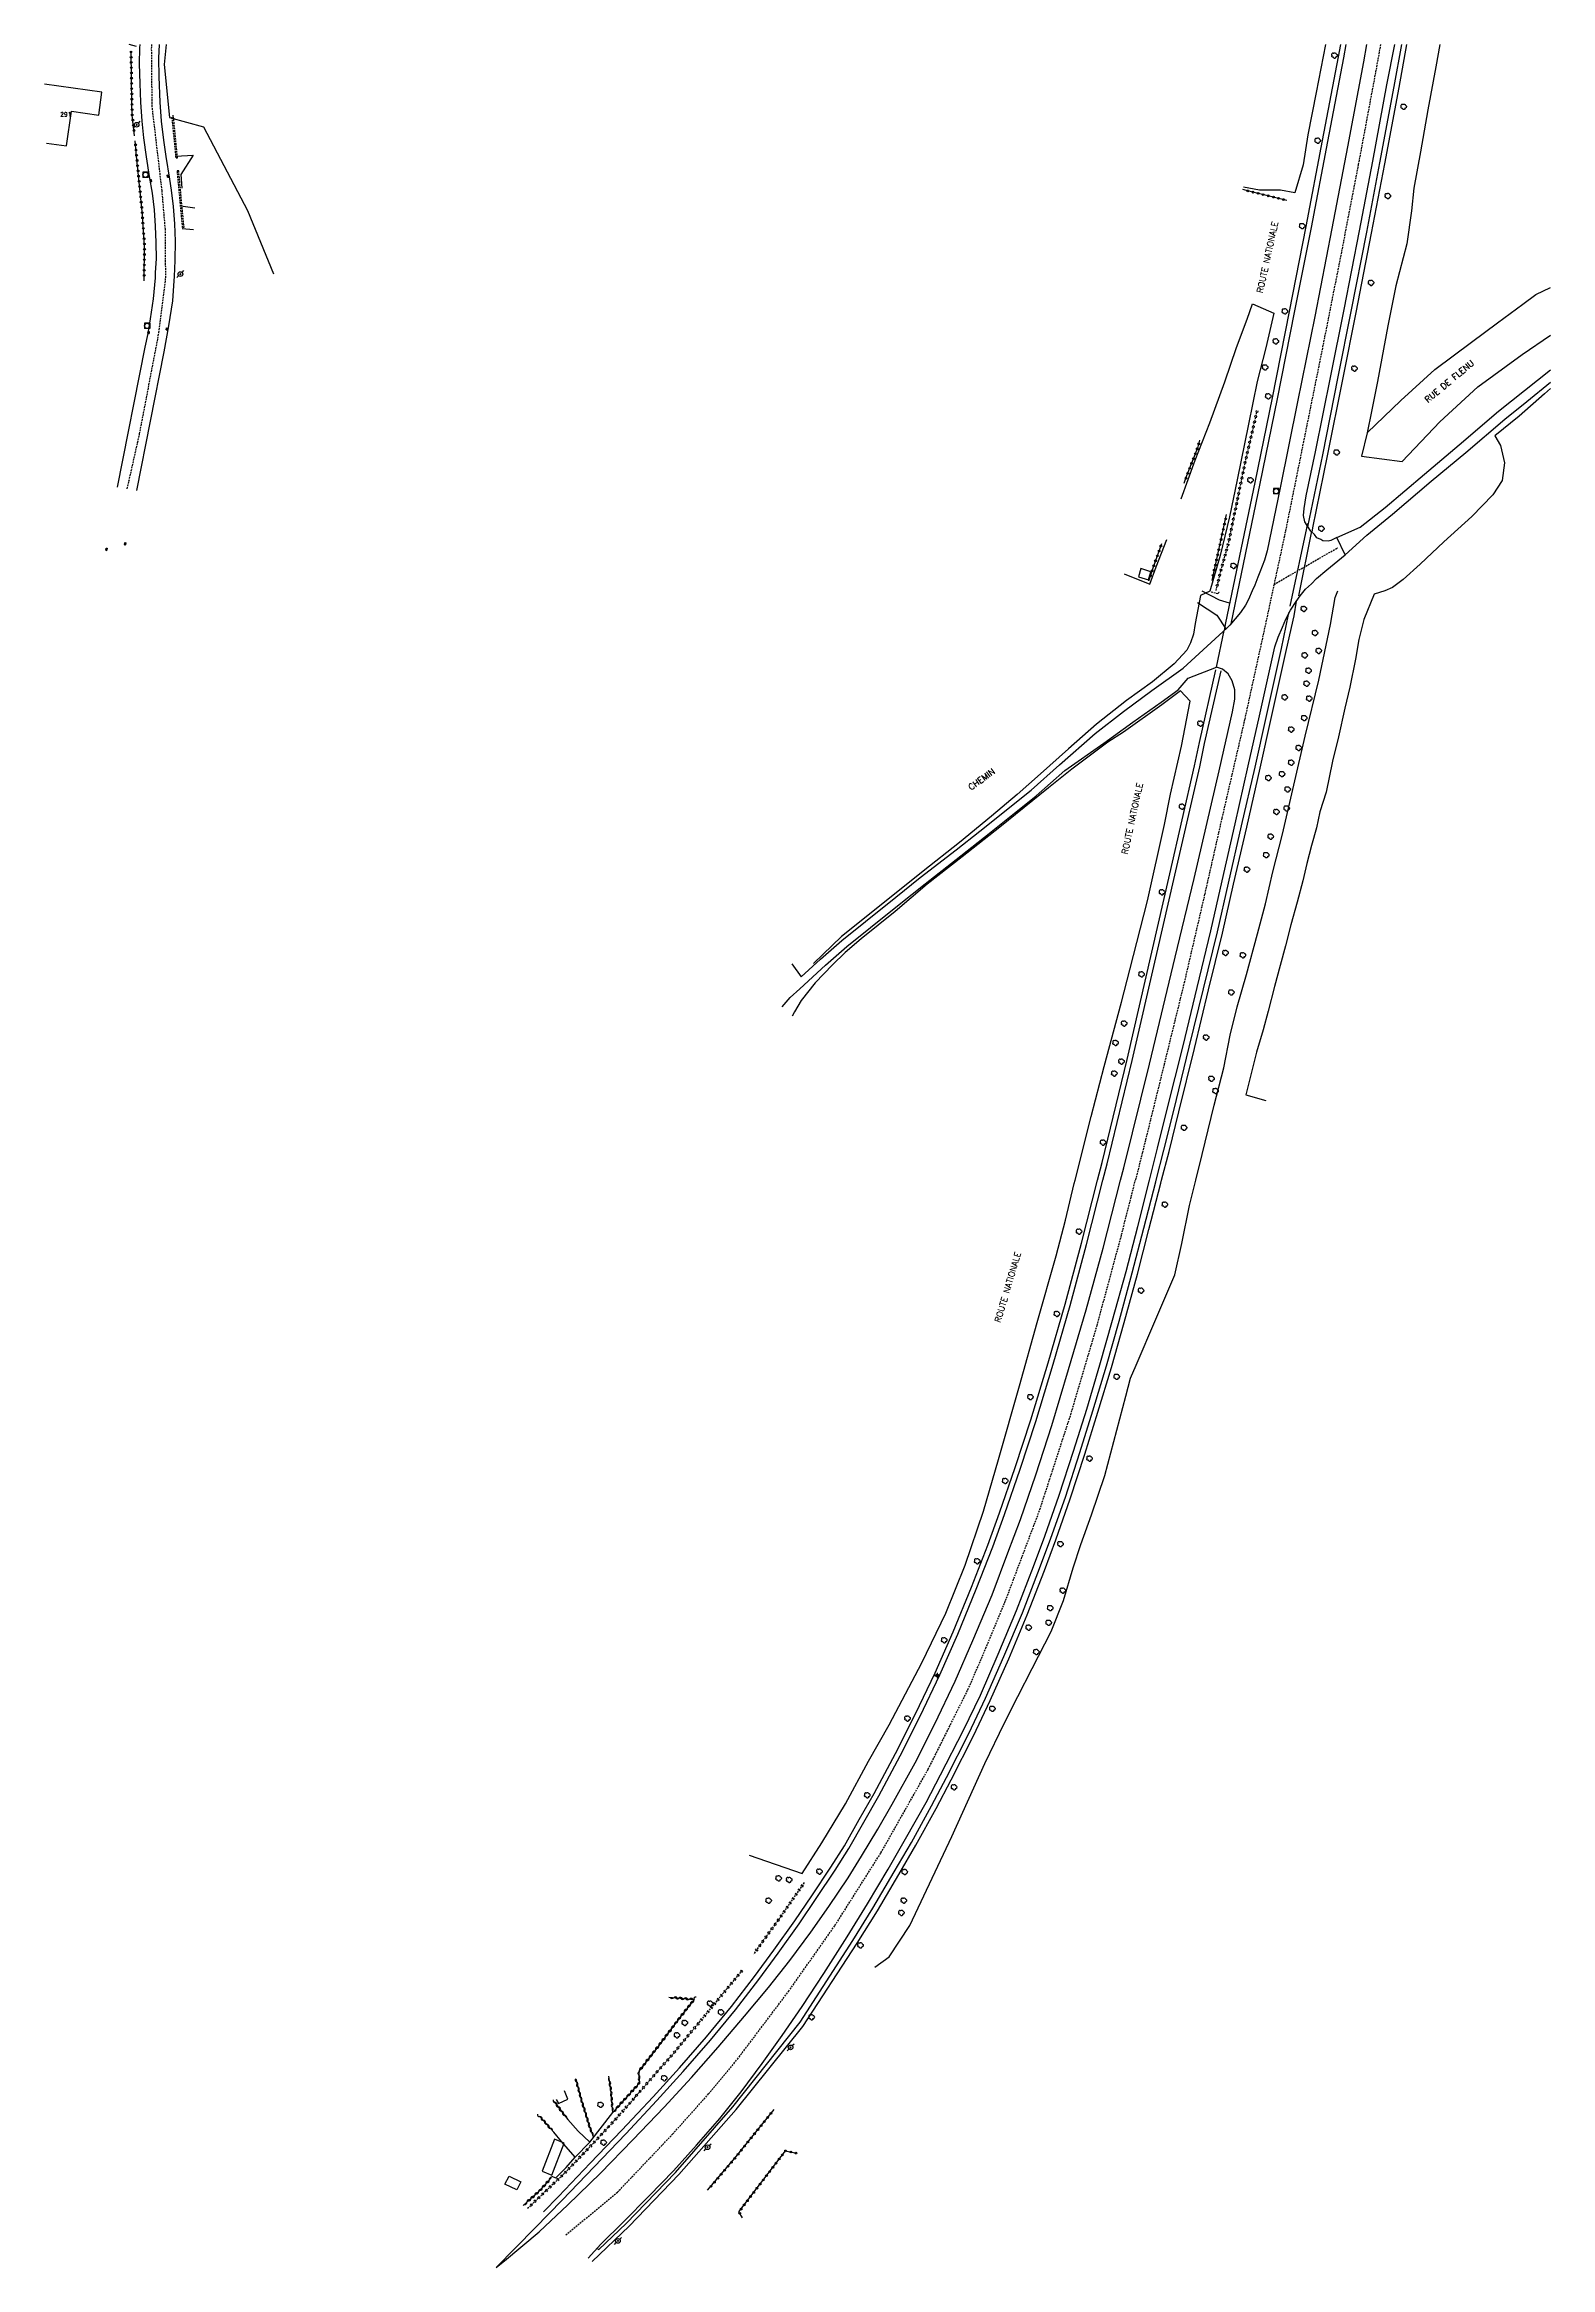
# Model space of a CAD drawing. Header units: millimetres. Extents: x 114283 to 115000, y 122041 to 123000.
# Drawn here: x 114569 to 115000, y 122364 to 123000 of the extents above; entities that cross this region are included whole.
import ezdxf
from ezdxf.enums import TextEntityAlignment as Align

# ---------------------------------------------------------------- set-up
doc = ezdxf.new("R2010")
doc.units = ezdxf.units.MM
doc.linetypes.add('DASHED', pattern=[0.75, 0.5, -0.25])
doc.layers.get('0').update_dxf_attribs({"linetype": 'CONTINUOUS'})
for name, color, linetype in [('W0001', 6, 'DASHED'), ('W0008', 7, 'CONTINUOUS'), ('W0014', 7, 'CONTINUOUS'), ('W0017', 7, 'CONTINUOUS'), ('W0051', 7, 'CONTINUOUS'), ('W0071', 7, 'CONTINUOUS'), ('W0101', 7, 'CONTINUOUS'), ('W0104', 1, 'CONTINUOUS'), ('W0112', 1, 'DASHED'), ('W0130', 7, 'CONTINUOUS'), ('W0214', 2, 'CONTINUOUS'), ('W0220', 5, 'DASHED'), ('W0300', 7, 'CONTINUOUS'), ('W0310', 3, 'CONTINUOUS'), ('W0322', 7, 'CONTINUOUS'), ('W0323', 7, 'CONTINUOUS'), ('W0330', 7, 'CONTINUOUS'), ('W0401', 7, 'CONTINUOUS'), ('W0420', 7, 'CONTINUOUS'), ('W0473', 7, 'CONTINUOUS'), ('W0853', 7, 'CONTINUOUS'), ('W0989', 7, 'CONTINUOUS'), ('W0991', 7, 'CONTINUOUS')]:
    doc.layers.add(name, color=color, linetype=linetype)
doc.styles.get("Standard").update_dxf_attribs({"font": 'romans.shx', "width": 0.85})

# ---------------------------------------------------------------- blocks, each defined once
blk = doc.blocks.new('T300')
for p, q in [((-0.8, 0.51), (-0.86, 0.34)), ((-0.86, 0.34), (-0.86, 0.17)), ((-0.86, 0.17), (-0.74, 0.06)), ((-0.69, 0.63), (-0.8, 0.51)), ((-0.8, -0.06), (-0.74, 0.06)), ((-0.74, 0.06), (-0.69, 0.11)), ((-0.57, 0.69), (-0.69, 0.63)), ((-0.46, 0.69), (-0.57, 0.69)), ((-0.29, 0.63), (-0.46, 0.69)), ((-0.29, 0.63), (-0.17, 0.74)), ((-0.23, 0.57), (-0.29, 0.63)), ((-0.17, 0.74), (-0.06, 0.8)), ((-0.06, 0.8), (0.06, 0.8)), ((0.06, 0.8), (0.23, 0.74)), ((0.23, 0.74), (0.34, 0.63)), ((0.34, 0.63), (0.4, 0.51)), ((0.46, 0.46), (0.34, 0.46)), ((0.4, 0.51), (0.4, 0.46)), ((0.57, 0.4), (0.46, 0.46)), ((0.57, 0.4), (0.69, 0.29)), ((0.69, 0.29), (0.74, 0.17)), ((0.74, 0.06), (0.69, -0.17)), ((0.74, 0.17), (0.74, 0.06)), ((-0.8, -0.17), (-0.8, -0.06)), ((-0.8, -0.23), (-0.8, -0.17)), ((-0.74, -0.34), (-0.8, -0.23)), ((-0.69, -0.4), (-0.74, -0.34)), ((-0.51, -0.46), (-0.69, -0.4)), ((-0.4, -0.46), (-0.51, -0.46)), ((-0.4, -0.46), (-0.34, -0.46)), ((-0.34, -0.46), (-0.34, -0.4)), ((-0.34, -0.51), (-0.34, -0.46)), ((-0.29, -0.63), (-0.34, -0.51)), ((-0.17, -0.74), (-0.29, -0.63)), ((-0.06, -0.8), (-0.17, -0.74)), ((0.06, -0.8), (-0.06, -0.8)), ((0.17, -0.74), (0.06, -0.8)), ((0.23, -0.69), (0.17, -0.74)), ((0.29, -0.46), (0.23, -0.46)), ((0.29, -0.63), (0.23, -0.69)), ((0.46, -0.4), (0.29, -0.46)), ((0.34, -0.51), (0.29, -0.63)), ((0.34, -0.51), (0.34, -0.46)), ((0.57, -0.34), (0.46, -0.4)), ((0.63, -0.29), (0.57, -0.34)), ((0.69, -0.17), (0.63, -0.29))]:
    blk.add_line(p, q)
blk = doc.blocks.new('T473')
for p, q in [((-0.166667, 0.166667), (0.166667, -0.166667)), ((-0.166667, -0.166667), (0.166667, 0.166667)), ((0.500001, 0.500001), (1.000002, 1.000002)), ((-1.000002, -1.000002), (-0.500001, -0.500001))]:
    blk.add_line(p, q)
blk.add_ellipse((0, 0), major_axis=(0.471405, 0.471405), ratio=1, start_param=5.4977871438, end_param=11.780972451)
blk = doc.blocks.new('T853')
for p, q in [((-0.75, 0), (0.75, 0)), ((0, 0.75), (0, -0.75))]:
    blk.add_line(p, q)
blk.add_ellipse((0, 0), major_axis=(-0.265, 0.265), ratio=1, start_param=3.926991, end_param=10.210176)
blk = doc.blocks.new('T401')
for p, q in [((-0.3, 0.3), (0, 0.3)), ((-0.3, -0.25), (-0.3, 0.3)), ((-0.3, 0.15), (0, 0.15)), ((-0.3, 0), (0, 0)), ((0, 0.3), (0, -0.25)), ((-0.3, -0.15), (0, -0.15)), ((-0.3, -0.25), (-0.3, -0.3)), ((-0.3, -0.3), (0, -0.3)), ((0, -0.3), (0, -0.25))]:
    blk.add_line(p, q)
blk = doc.blocks.new('T420')
for p, q in [((0.75, 0.75), (-0.75, 0.75)), ((-0.75, 0.75), (-0.75, -0.75)), ((0.75, 0.75), (0.75, -0.75)), ((0.75, -0.75), (-0.75, -0.75))]:
    blk.add_line(p, q)
blk.add_ellipse((0, 0), major_axis=(-0.53, 0.53), ratio=1, start_param=3.926991, end_param=10.210176)
blk = doc.blocks.new('t310o')
at = {"color": 0, "linetype": 'Continuous'}
for centre, start, end in [((-0.5, 0.38), 216.8699, 323.1304), ((0.5, -0.37), 36.8699, 143.1303)]:
    blk.add_arc(centre, 0.625, start, end, dxfattribs=at)
blk = doc.blocks.new('t323o')
at = {"color": 0, "linetype": 'Continuous'}
for radius in [0.25, 0.15]:
    blk.add_circle((0, 0), radius, dxfattribs=at)
blk = doc.blocks.new('t322o')
at = {"color": 0, "linetype": 'Continuous'}
for radius in [0.25, 0.15]:
    blk.add_circle((0, 0), radius, dxfattribs=at)
blk = doc.blocks.new('t220o')
at = {"color": 0, "linetype": 'Continuous'}
for p, q in [((-0.25, 0.25), (0.25, 0.25)), ((-0.25, -0.25), (0.25, -0.25))]:
    blk.add_line(p, q, dxfattribs=at)

msp = doc.modelspace()

# ---------------------------------------------------------------- linework, layer by layer
at = {"layer": 'W0001'}
for points in [[(114592.66, 122872.87), (114596.21, 122888.61), (114601.74, 122917.6), (114603.68, 122933.23), (114603.56, 122947.16), (114602.62, 122958.21), (114599.79, 122982.3), (114599.64, 122998.8), (114599.7, 123000)], [(114951.34, 123000), (114950.03, 122992.68), (114944.97, 122965.58), (114939.96, 122939.67), (114934.7, 122913.07), (114929.3, 122886.35), (114923.97, 122859.98), (114920.86, 122845.5)], [(114920.86, 122845.5), (114939.09, 122855.99)], [(114920.86, 122845.5), (114918.01, 122832.32), (114912.45, 122806.85), (114905.92, 122778.56), (114901.01, 122756.84), (114895.2, 122731.77), (114889.42, 122708.16), (114883.17, 122682.83), (114881.19, 122675)], [(114718.17, 122373.17), (114732.97, 122385.4), (114748.73, 122402), (114759.03, 122413.53), (114767.31, 122423.49), (114781.91, 122442.85), (114795.21, 122461.71), (114808.36, 122482.51), (114821.89, 122506.44), (114833.26, 122529.2), (114838.4, 122541.06), (114843.78, 122554.02), (114853.85, 122580.73), (114862.67, 122607.87), (114870.21, 122633.37), (114877.07, 122658.74), (114881.19, 122675)]]:
    msp.add_lwpolyline(points, dxfattribs=at)
at = {"layer": 'W0008'}
for points in [[(114600.78, 122934.7), (114600.99, 122938.67), (114600.92, 122943.31), (114600.77, 122948), (114600.47, 122952.69), (114599.88, 122957.49), (114599.03, 122962.24), (114598.14, 122967.85), (114597.41, 122973.24), (114596.9, 122978.07), (114596.58, 122983.52), (114596.38, 122988.79), (114596.18, 122994.43), (114596.26, 122999.07), (114596.31, 123000)], [(114606.17, 122933.6), (114606.37, 122938.21), (114606.45, 122943.67), (114606.24, 122948.71), (114605.89, 122953.67), (114605.35, 122958.29), (114604.87, 122961.48), (114603.84, 122967.93), (114603.13, 122972.61), (114602.49, 122978.01), (114602.07, 122983.46), (114601.76, 122990.71), (114601.73, 122996.09), (114601.89, 123000)], [(114885.25, 122675), (114887.55, 122684.14), (114890.32, 122695.3), (114894.83, 122713.4), (114898.9, 122730.17), (114902.73, 122746.35), (114906.05, 122760.63), (114909.77, 122776.98), (114913.5, 122793.56), (114916.74, 122807.91), (114921.11, 122827.58), (114922.05, 122830.36), (114923.24, 122833.21), (114924.24, 122835.58), (114925.57, 122838.13), (114927.2, 122840.55), (114928.37, 122842.23), (114929.9, 122844.11), (114931.63, 122845.65), (114933.02, 122847.19), (114935.93, 122849.64), (114941.26, 122853.91), (114938.84, 122858.93), (114937.16, 122858.01), (114936.39, 122857.82), (114934.86, 122857.93), (114934.26, 122858.3), (114933.16, 122858.77), (114932.47, 122859.76), (114931.44, 122860.72), (114930.34, 122862.38), (114929.71, 122863.43), (114929.34, 122865.24), (114929.46, 122867.21), (114930.07, 122870.82), (114932.74, 122883.41), (114937.15, 122905.22), (114940.96, 122924.18), (114945.34, 122946.68), (114949.16, 122966.62), (114953.19, 122988.4), (114955.4, 123000)], [(114947.35, 123000), (114946.45, 122994.99), (114941.92, 122970.73), (114937.44, 122947.3), (114932.52, 122922.16), (114927.61, 122897.76), (114922.6, 122873.17), (114918.94, 122855.07), (114918.09, 122852.43), (114916.81, 122848.96), (114916.21, 122847.53), (114915.36, 122845.29), (114914.65, 122843.65), (114913.51, 122841.2), (114912.66, 122839.51), (114911.22, 122837.48), (114909.78, 122835.6), (114908.17, 122833.82), (114907.42, 122833.03)], [(114876.93, 122675), (114877.84, 122678.55), (114885.26, 122708.23), (114892.57, 122738.8), (114897.98, 122761.32), (114905.12, 122792.13), (114909.02, 122809.02), (114909.63, 122812.61), (114909.63, 122815.33), (114908.87, 122817.9), (114907.76, 122819.88), (114906.07, 122821.26), (114904.44, 122821.85), (114906.62, 122832.34)], [(114698.24, 122363.84), (114700.64, 122365.77), (114710.53, 122374.09), (114718.71, 122381.77), (114728.06, 122390.81), (114737.4, 122400.35), (114746.32, 122409.72), (114754.11, 122418.25), (114761.76, 122426.92), (114769.35, 122435.75), (114776.16, 122443.96), (114782.27, 122451.67), (114788.25, 122459.81), (114793.45, 122467.12), (114799, 122475.32), (114802.82, 122481.59), (114807.51, 122489.25), (114811.62, 122496.41), (114818.16, 122508.24), (114823.76, 122519.42), (114829.6, 122531.61), (114834.65, 122543.31), (114840.23, 122556.39), (114844.66, 122568.33), (114848.26, 122577.92), (114852.65, 122590.65), (114857.23, 122604.82), (114862.07, 122620.86), (114867.07, 122637.89), (114871.92, 122655.51), (114876.93, 122675)], [(114724.55, 122366.56), (114728.19, 122370.57), (114734.72, 122376.96), (114742.05, 122384.33), (114749.01, 122391.54), (114755.59, 122398.87), (114762.25, 122406.51), (114768.37, 122414.12), (114774.34, 122422.24), (114780.07, 122430.26), (114785.86, 122438.57), (114792.03, 122447.97), (114798.72, 122458.48), (114804.55, 122467.89), (114810.44, 122477.88), (114815.39, 122486.49), (114821.29, 122496.96), (114825.45, 122504.8), (114831.98, 122517.63), (114836.83, 122527.6), (114841.93, 122539.34), (114847.18, 122551.9), (114852.03, 122564.49), (114855.25, 122573.14), (114859.33, 122584.91), (114863.49, 122597.41), (114867.24, 122609.48), (114871.05, 122622.19), (114874.68, 122634.94), (114878.54, 122648.87), (114881.87, 122661.79), (114885.24, 122674.98), (114885.25, 122675)]]:
    msp.add_lwpolyline(points, dxfattribs=at)
at = {"layer": 'W0014'}
for points in [[(114589.85, 122873.35), (114597.81, 122913.34), (114598.64, 122917.33), (114599.3, 122921.47), (114600.13, 122927.19), (114600.7, 122933.21), (114600.78, 122934.7)], [(114595.37, 122872.4), (114603.21, 122912.06), (114604.58, 122919.46), (114605.69, 122926.68), (114606.12, 122932.32), (114606.17, 122933.6)]]:
    msp.add_lwpolyline(points, dxfattribs=at)
at = {"layer": 'W0017'}
for points in [[(114908.12, 122840.08), (114905.29, 122841.02), (114900.33, 122843.52)], [(114898.98, 122840.3), (114904.52, 122836.71), (114907.08, 122832.78)]]:
    msp.add_lwpolyline(points, dxfattribs=at)
at = {"layer": 'W0051'}
for points in [[(114939.92, 123000), (114939.24, 122996.42), (114934.66, 122972.47), (114929.98, 122947.87), (114925.19, 122923.6), (114920.31, 122898.87), (114915.33, 122874.67), (114906.93, 122834.46)], [(114941.44, 123000), (114940.71, 122996.14), (114936.13, 122972.19), (114931.46, 122947.59), (114926.67, 122923.31), (114921.78, 122898.57), (114916.8, 122874.36), (114908.46, 122834.23)], [(114957.33, 123000), (114955.16, 122987.96), (114951.09, 122966.1), (114947.31, 122946.32), (114942.88, 122923.61), (114939.16, 122904.93), (114934.7, 122882.57), (114930.48, 122862.01)], [(114931.95, 122861.71), (114936.17, 122882.28), (114940.63, 122904.64), (114944.35, 122923.32), (114948.78, 122946.04), (114952.56, 122965.82), (114956.63, 122987.69), (114958.86, 123000)], [(114925.48, 122839.22), (114930.54, 122862.87)], [(114931.9, 122861.61), (114931.68, 122860.56)], [(114931.59, 122860.71), (114927.83, 122842.24)], [(114887.14, 122675), (114889.36, 122683.58), (114892.18, 122694.93), (114896.62, 122713.02), (114900.69, 122729.8), (114904.64, 122746.03), (114907.83, 122760.01), (114911.59, 122776.37), (114915.43, 122793.23), (114918.58, 122807.44), (114923.01, 122827.17), (114925.05, 122836.92), (114925.2, 122837.56)], [(114888.69, 122675), (114890.82, 122683.21), (114893.64, 122694.57), (114898.08, 122712.67), (114902.15, 122729.45), (114906.1, 122745.69), (114909.29, 122759.67), (114913.05, 122776.04), (114916.89, 122792.9), (114920.04, 122807.11), (114924.47, 122826.84), (114926.61, 122836.54), (114927.34, 122840.74)], [(114906.93, 122834.46), (114906.62, 122832.34)], [(114870.35, 122675), (114871.64, 122680.05), (114878.8, 122709.58), (114885.86, 122740.21), (114891.05, 122762.63), (114898.11, 122793.58), (114899.54, 122800.26), (114904.24, 122821.08)], [(114871.9, 122675), (114873.09, 122679.68), (114880.26, 122709.24), (114887.32, 122739.87), (114892.51, 122762.29), (114899.58, 122793.26), (114901, 122799.94), (114905.7, 122820.75)], [(114698.24, 122363.84), (114709.43, 122375.16), (114717.14, 122383.13), (114726.27, 122392.66), (114735.32, 122402.12), (114744.24, 122411.67), (114751.8, 122419.96), (114759.57, 122428.89), (114766.76, 122437.57), (114773.39, 122446.27), (114778.93, 122453.81), (114784.92, 122462.2), (114789.83, 122469.4), (114795.3, 122477.58), (114799.16, 122483.74), (114803.46, 122491.28), (114807.76, 122498.8), (114813.83, 122510.23), (114819.59, 122521.63), (114825.25, 122533.42), (114830.37, 122545.12), (114835.63, 122557.94), (114840.36, 122570.04), (114843.68, 122579.31), (114848.17, 122592.28), (114852.66, 122605.99), (114857.66, 122622.33), (114862.5, 122639.13), (114867.22, 122656.62), (114871.9, 122675)], [(114711.79, 122379.78), (114716.06, 122384.17), (114725.18, 122393.7), (114734.23, 122403.15), (114743.13, 122412.68), (114750.68, 122420.96), (114758.43, 122429.86), (114765.58, 122438.5), (114772.19, 122447.17), (114777.72, 122454.69), (114783.69, 122463.05), (114788.59, 122470.23), (114794.04, 122478.4), (114797.89, 122484.53), (114802.17, 122492.04), (114806.45, 122499.52), (114812.5, 122510.92), (114818.25, 122522.3), (114823.88, 122534.04), (114828.99, 122545.71), (114834.24, 122558.49), (114838.95, 122570.56), (114842.27, 122579.81), (114846.75, 122592.76), (114851.23, 122606.44), (114856.23, 122622.76), (114861.06, 122639.53), (114865.76, 122657.01), (114870.35, 122675)], [(114725.76, 122365.61), (114736.32, 122375.71), (114750.55, 122390.45), (114766.93, 122409.11), (114786.02, 122432.8), (114801.59, 122456.63), (114807.34, 122465.94), (114813.45, 122476.3), (114818.37, 122484.75), (114824.15, 122495.22), (114828.47, 122503.39), (114834.86, 122515.98), (114839.66, 122526.14), (114844.92, 122538.06), (114850.25, 122550.62), (114855.15, 122563.32), (114858.39, 122572.04), (114862.56, 122583.84), (114866.73, 122596.58), (114870.47, 122608.57), (114874.31, 122621.43), (114877.97, 122634.23), (114881.75, 122648.13), (114885.07, 122660.92), (114888.48, 122674.19), (114888.69, 122675)], [(114727.26, 122369.15), (114727.59, 122369.04), (114735.46, 122376.48), (114749.57, 122391.01), (114765.94, 122409.8), (114785.23, 122434.04), (114800.31, 122457.42), (114806.06, 122466.72), (114812.15, 122477.06), (114817.07, 122485.49), (114822.83, 122495.93), (114827.13, 122504.08), (114833.51, 122516.64), (114838.29, 122526.76), (114843.55, 122538.66), (114848.86, 122551.18), (114853.75, 122563.85), (114856.98, 122572.55), (114861.14, 122584.32), (114865.3, 122597.04), (114869.04, 122609.01), (114872.87, 122621.85), (114876.52, 122634.63), (114880.3, 122648.52), (114883.62, 122661.29), (114887.03, 122674.57), (114887.14, 122675)]]:
    msp.add_lwpolyline(points, dxfattribs=at)
at = {"layer": 'W0071'}
for points in [[(114938.84, 122858.93), (114945.49, 122861.91), (114952.65, 122867.46), (114963.96, 122877.03), (114973.88, 122885.45), (114985.07, 122895.02), (115000, 122906.86)], [(114941.26, 122853.91), (114947.4, 122859.58), (114954.73, 122865.59), (114965.83, 122874.99), (114975.77, 122883.25), (114986.92, 122892.79), (114993.19, 122897.86), (115000, 122903.39)], [(114782.85, 122736.87), (114785.5, 122733.15), (114791.03, 122738.22), (114797.17, 122743.58), (114803.98, 122749.05), (114812.6, 122756), (114819.59, 122761.6), (114829.87, 122769.54), (114836.63, 122774.86), (114851.37, 122786.63), (114859.51, 122793.9), (114869.69, 122802.78), (114877.78, 122809.16), (114885.92, 122815.09), (114894.82, 122821.49), (114907.42, 122833.03)], [(114780.08, 122724.65), (114782.4, 122727.3), (114785.14, 122729.78), (114792.53, 122736.55), (114798.61, 122741.86), (114805.39, 122747.29), (114814.01, 122754.25), (114820.98, 122759.84), (114831.25, 122767.77), (114837.99, 122773.16), (114852.74, 122785.03), (114861, 122792.21), (114872.18, 122800.04), (114880.42, 122806.08), (114888.53, 122811.75), (114893.47, 122815.35), (114896.3, 122818.64), (114904.44, 122821.85)]]:
    msp.add_lwpolyline(points, dxfattribs=at)
at = {"layer": 'W0101'}
msp.add_lwpolyline([(114569.58, 122971.8), (114575.27, 122971.01), (114576.67, 122980.9), (114584.48, 122979.81), (114585.41, 122986.32), (114568.96, 122988.66)], dxfattribs=at)
at = {"layer": 'W0104'}
for points in [[(114882.07, 122847.62), (114884.98, 122846.75), (114885.6, 122849.1), (114882.77, 122850.06)], [(114711.37, 122391.38), (114714.17, 122390.29), (114717.7, 122399.45), (114714.9, 122400.53), (114711.37, 122391.38)], [(114704.16, 122386.05), (114700.72, 122387.71), (114701.92, 122390.02), (114705.31, 122388.33), (114704.16, 122386.05)]]:
    msp.add_lwpolyline(points, close=True, dxfattribs=at)
for points in [[(114715.43, 122411.96), (114716.08, 122410.82)], [(114716.08, 122410.82), (114718.71, 122412.05), (114717.79, 122414.44)]]:
    msp.add_lwpolyline(points, dxfattribs=at)
at = {"layer": 'W0112'}
for points in [[(114605.87, 122979.54), (114605.48, 122979.5)], [(114606.64, 122967.52), (114605.48, 122979.5)], [(114607.04, 122967.56), (114605.87, 122979.54)], [(114606.64, 122967.52), (114607.04, 122967.56)], [(114607.39, 122963.86), (114606.99, 122963.82)], [(114608.5, 122947.63), (114606.99, 122963.82)], [(114608.9, 122947.67), (114607.39, 122963.86)], [(114608.5, 122947.63), (114608.9, 122947.67)], [(114902.88, 122843.39), (114904.82, 122842.9), (114905.38, 122843.47)]]:
    msp.add_lwpolyline(points, dxfattribs=at)
at = {"layer": 'W0130'}
for points in [[(114606.55, 122968.01), (114611.51, 122968.28), (114607.96, 122962.78), (114608.32, 122958.85)], [(114607.97, 122953.79), (114611.99, 122953.24)], [(114611.66, 122946.91), (114608.42, 122947.24)]]:
    msp.add_lwpolyline(points, dxfattribs=at)
at = {"layer": 'W0214'}
msp.add_lwpolyline([(114603.75, 123000), (114603.2, 122994.24), (114604.79, 122979.06), (114614.52, 122976.45), (114627.04, 122952.48), (114634.48, 122934.35)], dxfattribs=at)
at = {"layer": 'W0220'}
for points in [[(114904.28, 122843.79), (114905.7, 122849.49), (114907.93, 122857.63), (114912.64, 122880.44), (114916.03, 122895.04)], [(114786.42, 122473.98), (114779.73, 122464.39), (114773.64, 122455.99), (114771.9, 122453.51)], [(114768.66, 122448.96), (114764.31, 122443.68), (114756.37, 122434.07), (114748.22, 122424.26), (114744.66, 122420.28), (114737.96, 122412.6), (114732.29, 122406.15), (114724.57, 122397.84), (114717.28, 122390.32), (114712.44, 122385.72), (114707.2, 122380.71)]]:
    msp.add_lwpolyline(points, dxfattribs=at)
at = {"layer": 'W0310'}
for points in [[(114747.61, 122441.17), (114754.9, 122440.55), (114750.78, 122435.35), (114744.2, 122426.62), (114739.11, 122420.05), (114739.15, 122416.52), (114731.6, 122408.22)], [(114721.01, 122417.83), (114722.48, 122412.31), (114724.99, 122404.12), (114726.07, 122401.12)], [(114731.6, 122408.22), (114731.09, 122414.73), (114730.48, 122418.57)], [(114714.87, 122411.36), (114717.04, 122408.36), (114718.74, 122406.22)], [(114714.72, 122402.55), (114711.49, 122406.24), (114710.63, 122407.12)], [(114714.03, 122389.56), (114710.55, 122385.69), (114705.92, 122381.56)]]:
    msp.add_lwpolyline(points, dxfattribs=at)
at = {"layer": 'W0322'}
msp.add_lwpolyline([(114758.75, 122385.96), (114766.56, 122395.11), (114777.77, 122409.05)], dxfattribs=at)
at = {"layer": 'W0323'}
for points in [[(114594.77, 122973.89), (114594.09, 122979.78), (114594.01, 122982.92), (114593.74, 122998.03)], [(114597.51, 122932.4), (114597.6, 122942.5), (114596.91, 122952.31), (114595.35, 122968.03), (114594.91, 122972.43)], [(114924.49, 122955.39), (114913.63, 122958.04), (114911.94, 122958.49)], [(114895.16, 122874.48), (114895.75, 122876.15), (114899.12, 122884.9), (114899.62, 122886.79)], [(114903.11, 122846.64), (114907.3, 122865.53)], [(114885.04, 122846.54), (114886.44, 122850.85), (114888.74, 122857.15)], [(114768.76, 122378.09), (114767.7, 122379.74), (114781.01, 122397.23), (114784.18, 122396.56)]]:
    msp.add_lwpolyline(points, dxfattribs=at)
at = {"layer": 'W0330'}
for points in [[(114595.29, 122999.46), (114593.24, 123000)], [(114935.56, 123000), (114932.94, 122986.28), (114930.52, 122974.13), (114929.23, 122965.56), (114926.83, 122957.52)], [(114968.28, 123000), (114967.17, 122993.56), (114964.91, 122981.32), (114962.77, 122969.24), (114960.89, 122958.86), (114960.22, 122952.39), (114958.87, 122942.94), (114955.74, 122930.95), (114953.46, 122919.47), (114950.44, 122903.55), (114948.78, 122894.99), (114947.51, 122888.89)], [(114926.83, 122957.52), (114922.75, 122958.32), (114916.71, 122958.26), (114912.08, 122959.15)], [(114914.66, 122925.81), (114920.83, 122923.06), (114918.48, 122913.19), (114916.02, 122903.58), (114913.52, 122891.36), (114910.33, 122875.42), (114908.14, 122864.8), (114905.48, 122853.77), (114902.49, 122843.54), (114899.86, 122842.34), (114898.31, 122834.32), (114897.85, 122831.29), (114896.99, 122828.78), (114895.89, 122826.71), (114892.28, 122822.8), (114886.08, 122817.59), (114878.65, 122812.29), (114870.05, 122805.47), (114862, 122798.44), (114854.04, 122791.28), (114847.38, 122785.38), (114840.02, 122779.13), (114830.84, 122771.61), (114820.45, 122763.46), (114808.86, 122754.14), (114797.05, 122744.77), (114789.06, 122736.99)], [(114894.25, 122869.93), (114898.32, 122881.05), (114902.48, 122891.73), (114906.81, 122903.47), (114910.12, 122913.26), (114913.18, 122921.35), (114914.66, 122925.81)], [(114947.51, 122888.89), (114957.13, 122898.08), (114966.84, 122907.02), (114977.38, 122914.83), (114984.83, 122920.35), (114992.05, 122925.73), (114995.83, 122928.43), (115000, 122930.48)], [(114947.51, 122888.89), (114945.93, 122882.17), (114957.57, 122880.65), (114968.36, 122892.03), (114979.2, 122902.01), (114991.91, 122911.25), (115000, 122916.8)], [(115000, 122901.52), (114998.29, 122899.98), (114991.06, 122893.62), (114984.06, 122888.05)], [(114984.06, 122888.05), (114985.67, 122885.27), (114986.84, 122880.28), (114986.2, 122875.23), (114983.5, 122871.16), (114977.49, 122864.92), (114969.48, 122857.71), (114962.67, 122851.29), (114957.85, 122846.85), (114954.75, 122844.65), (114952.53, 122843.61), (114949.52, 122842.71)], [(114885.33, 122845.58), (114887.16, 122850.54), (114890.19, 122858.31)], [(114877.97, 122848.47), (114885.33, 122845.58)], [(114898.5, 122675), (114900.29, 122682.34), (114903.71, 122696.43), (114906.5, 122707.19), (114908.3, 122716.49), (114910.3, 122724.65), (114913.01, 122733.82), (114916.13, 122745.49), (114918.46, 122754.1), (114920.55, 122763.23), (114923.26, 122774.01), (114929.82, 122802.06), (114933.7, 122818.11), (114937.07, 122834.04), (114938.36, 122841.72), (114939.15, 122843.67)], [(114949.52, 122842.71), (114946.54, 122835.45), (114945.13, 122829.75), (114944.16, 122824.09), (114942.56, 122816.08), (114941.12, 122810.07), (114939.29, 122801.86), (114937.57, 122794.87), (114935.83, 122786.08), (114933.99, 122780.38), (114933.05, 122775.85), (114931.59, 122770.81), (114930.22, 122765.65), (114929.06, 122760.65), (114927.5, 122754.53), (114925.69, 122748.11), (114924.1, 122742.03), (114922.64, 122736.4), (114920.95, 122730.43), (114919.18, 122723.38), (114917.73, 122718.07), (114915.89, 122711.64), (114914.3, 122705.53), (114912.8, 122699.47)], [(114894.07, 122815), (114888.79, 122811.07), (114877.74, 122803.23), (114873.32, 122800.35), (114863.01, 122792.61), (114856.3, 122787.23), (114842.41, 122776), (114831.61, 122767.56), (114821.63, 122759.71), (114812.39, 122751.93), (114802.74, 122744.1), (114798.16, 122740.19), (114794.53, 122736.65), (114789.54, 122731.45), (114785.54, 122726.38), (114783.66, 122723.14), (114782.96, 122721.95)], [(114863.93, 122675), (114868.5, 122693.23), (114872.25, 122707.52), (114877.2, 122725.9), (114879.64, 122735.16), (114884.67, 122754.91), (114889.55, 122776.74), (114891.27, 122785.44), (114894.39, 122799.16), (114896.82, 122812.04), (114894.07, 122815)], [(114912.8, 122699.47), (114918.56, 122697.82)], [(114785.86, 122476.64), (114791.43, 122485.39), (114798.18, 122496.57), (114804.81, 122508.73), (114810.68, 122519.16), (114820.07, 122536.91), (114826.95, 122551.14), (114832.44, 122564.83), (114837.74, 122580.27), (114842.05, 122595.1), (114848.05, 122616.14), (114853.12, 122634.31), (114858.55, 122653.39), (114861.22, 122663.59), (114863.7, 122674.08), (114863.93, 122675)], [(114806.57, 122449.83), (114810.75, 122452.79), (114816.63, 122461.71), (114828.63, 122487.19), (114838.07, 122508.07), (114843.77, 122519.67), (114847.54, 122527.29), (114851.6, 122535.26), (114857.04, 122545.81), (114860.61, 122554.71), (114863.42, 122564.1), (114865.58, 122570.74), (114868.62, 122579.23), (114872.41, 122590.48), (114878.45, 122613.17), (114879.81, 122618.38), (114881.38, 122622.11), (114886.99, 122635.23), (114892.43, 122647.88), (114894.46, 122656.91), (114896.71, 122667.71), (114898.5, 122675)], [(114770.69, 122481.86), (114785.86, 122476.64)], [(114714.05, 122389.96), (114715.34, 122389.52), (114718.32, 122392.51), (114720.87, 122395.4), (114725.05, 122399.74), (114731.6, 122408.22)], [(114725.05, 122399.74), (114721.74, 122402.82), (114718.74, 122406.22)], [(114720.87, 122395.4), (114716.97, 122399.94), (114714.72, 122402.55)]]:
    msp.add_lwpolyline(points, dxfattribs=at)

# ---------------------------------------------------------------- block references
at = {"layer": 'W0220'}
for p, rotation in [((114915.67, 122893.49), 76.92662794416731), ((114916.01, 122894.95), 76.92662794416731), ((114914.31, 122887.65), 76.92662794416731), ((114914.65, 122889.11), 76.92662794416731), ((114914.99, 122890.57), 76.92662794416731), ((114915.33, 122892.03), 76.92662794416731), ((114912.62, 122880.34), 78.32143103457854), ((114912.96, 122881.8), 76.92662794416731), ((114913.3, 122883.26), 76.92662794416731), ((114913.64, 122884.72), 76.92662794416731), ((114913.97, 122886.19), 76.92662794416731), ((114911.41, 122874.47), 78.32143103457854), ((114911.71, 122875.93), 78.32143103457854), ((114912.01, 122877.4), 78.32143103457854), ((114912.32, 122878.87), 78.32143103457854), ((114910.19, 122868.59), 78.32143103457854), ((114910.49, 122870.06), 78.32143103457854), ((114910.8, 122871.53), 78.32143103457854), ((114911.1, 122873), 78.32143103457854), ((114908.67, 122861.24), 78.32143103457854), ((114908.98, 122862.71), 78.32143103457854), ((114909.28, 122864.18), 78.32143103457854), ((114909.58, 122865.65), 78.32143103457854), ((114909.89, 122867.12), 78.32143103457854), ((114907.32, 122855.4), 74.72999076707802), ((114907.71, 122856.85), 74.72999076707802), ((114908.07, 122858.31), 78.32143103457854), ((114908.37, 122859.78), 78.32143103457854), ((114905.74, 122849.61), 74.72999076707802), ((114906.13, 122851.06), 74.72999076707802), ((114906.53, 122852.51), 74.72999076707802), ((114906.92, 122853.96), 74.72999076707802), ((114904.65, 122845.25), 76.00871109158825), ((114905.01, 122846.7), 76.00871109158825), ((114905.37, 122848.16), 76.00871109158825), ((114785.79, 122473.08), 235.1107797612877), ((114781.5, 122466.93), 235.1107797612877), ((114782.36, 122468.16), 235.1107797612877), ((114783.22, 122469.39), 235.1107797612877), ((114784.07, 122470.62), 235.1107797612877), ((114784.93, 122471.85), 235.1107797612877), ((114777.14, 122460.82), 234.0643699309112), ((114778.02, 122462.04), 234.0643699309112), ((114778.9, 122463.25), 234.0643699309112), ((114779.78, 122464.47), 235.1107797612877), ((114780.64, 122465.7), 235.1107797612877), ((114772.76, 122454.74), 235.0141774568591), ((114773.62, 122455.96), 235.0141774568591), ((114774.5, 122457.18), 234.0643699309112), ((114775.38, 122458.39), 234.0643699309112), ((114776.26, 122459.61), 234.0643699309112), ((114768.39, 122448.63), 230.5264008129986), ((114762.67, 122441.69), 230.4287709845655), ((114763.62, 122442.84), 230.4287709845655), ((114764.58, 122444), 230.5264008129986), ((114765.53, 122445.16), 230.5264008129986), ((114766.48, 122446.32), 230.5264008129986), ((114767.44, 122447.47), 230.5264008129986), ((114757.89, 122435.91), 230.4287709845655), ((114758.84, 122437.06), 230.4287709845655), ((114759.8, 122438.22), 230.4287709845655), ((114760.76, 122439.37), 230.4287709845655), ((114761.71, 122440.53), 230.4287709845655), ((114752.14, 122428.98), 230.2835250744571), ((114753.1, 122430.13), 230.2835250744571), ((114754.06, 122431.29), 230.2835250744571), ((114755.02, 122432.44), 230.2835250744571), ((114755.98, 122433.59), 230.2835250744571), ((114756.93, 122434.75), 230.4287709845655), ((114746.31, 122422.13), 228.1692958715797), ((114747.31, 122423.24), 228.1692958715797), ((114748.31, 122424.36), 230.2835250744571), ((114749.27, 122425.52), 230.2835250744571), ((114750.23, 122426.67), 230.2835250744571), ((114751.18, 122427.83), 230.2835250744571), ((114741.36, 122416.5), 228.8769791157091), ((114742.34, 122417.63), 228.8769791157091), ((114743.33, 122418.76), 228.8769791157091), ((114744.32, 122419.89), 228.8769791157091), ((114745.31, 122421.01), 228.1692958715797), ((114735.43, 122409.72), 228.6828801259458), ((114736.42, 122410.85), 228.6828801259458), ((114737.41, 122411.98), 228.6828801259458), ((114738.4, 122413.11), 228.8769791157091), ((114739.38, 122414.24), 228.8769791157091), ((114740.37, 122415.37), 228.8769791157091), ((114729.4, 122403.04), 227.1047004091388), ((114730.42, 122404.14), 227.1047004091388), ((114731.44, 122405.24), 227.1047004091388), ((114732.46, 122406.34), 228.6828801259458), ((114733.45, 122407.47), 228.6828801259458), ((114734.44, 122408.6), 228.6828801259458), ((114724.29, 122397.55), 225.9168708635913), ((114725.31, 122398.65), 227.1047004091388), ((114726.34, 122399.75), 227.1047004091388), ((114727.36, 122400.85), 227.1047004091388), ((114728.38, 122401.94), 227.1047004091388), ((114718.03, 122391.09), 225.9168708635913), ((114719.07, 122392.17), 225.9168708635913), ((114720.11, 122393.24), 225.9168708635913), ((114721.16, 122394.32), 225.9168708635913), ((114722.2, 122395.4), 225.9168708635913), ((114723.24, 122396.48), 225.9168708635913), ((114711.54, 122384.86), 223.6970914336395), ((114712.62, 122385.89), 223.5327532220682), ((114713.71, 122386.93), 223.5327532220682), ((114714.8, 122387.96), 223.5327532220682), ((114715.88, 122388.99), 223.5327532220682), ((114716.97, 122390.02), 223.5327532220682), ((114708.28, 122381.75), 223.6970914336395), ((114709.37, 122382.78), 223.6970914336395), ((114710.45, 122383.82), 223.6970914336395)]:
    msp.add_blockref('t220o', p, dxfattribs=dict(at, rotation=rotation))
at = {"layer": 'W0300'}
for p in [(114938.21, 122996.82), (114958.01, 122982.16), (114933.42, 122972.44), (114953.48, 122956.61), (114928.97, 122948.01), (114948.67, 122931.77), (114924.02, 122923.6), (114921.42, 122915.01), (114918.36, 122907.55), (114943.93, 122907.22), (114919.26, 122899.29), (114938.85, 122883.23), (114914.17, 122875.27), (114934.45, 122861.41), (114909.32, 122850.76), (114929.42, 122838.46), (114932.64, 122831.55), (114929.69, 122825.16), (114933.69, 122826.46), (114930.23, 122817.06), (114930.78, 122820.78), (114923.96, 122813.15), (114930.98, 122812.78), (114899.86, 122805.62), (114925.83, 122803.95), (114929.54, 122807.22), (114927.96, 122798.68), (114923.19, 122791.18), (114925.82, 122794.45), (114919.3, 122790.06), (114924.8, 122786.8), (114894.57, 122781.85), (114921.61, 122780.35), (114924.52, 122781.37), (114919.95, 122773.3), (114918.67, 122768.01), (114913.15, 122763.86), (114888.84, 122757.38), (114907.01, 122740.01), (114882.99, 122733.88), (114912, 122739.34), (114908.68, 122728.7), (114878.02, 122719.82), (114901.48, 122715.81), (114875.55, 122714.27), (114877.24, 122708.93), (114875.19, 122705.51), (114903, 122704.01), (114904.18, 122700.49), (114895.16, 122689.98), (114871.96, 122685.77), (114889.68, 122667.98), (114865.11, 122660.28), (114882.86, 122643.38), (114858.76, 122636.69), (114851.19, 122612.9), (114875.87, 122618.72), (114868.12, 122595.3), (114843.97, 122588.9), (114859.79, 122570.84), (114835.97, 122565.94), (114860.45, 122557.53), (114856.86, 122552.53), (114826.52, 122543.33), (114850.69, 122546.96), (114856.41, 122548.33), (114852.87, 122539.96), (114840.29, 122523.72), (114816.01, 122520.93), (114804.49, 122498.97), (114829.34, 122501.26), (114779.12, 122475.19), (114782.14, 122474.74), (114790.82, 122477.11), (114815.21, 122477.01), (114776.26, 122468.79), (114814.95, 122468.82), (114814.24, 122465.33), (114802.55, 122456.01), (114759.52, 122439.35), (114762.63, 122436.85), (114788.57, 122435.45), (114750.04, 122430.28), (114752.27, 122433.83), (114746.39, 122418.02), (114728.16, 122410.39), (114729.04, 122399.56)]:
    msp.add_blockref('T300', p, dxfattribs=at)
at = {"layer": 'W0310'}
for p, rotation in [((114749.05, 122441.05), 355.1466091510202), ((114750.18, 122434.56), 233.0242747115016), ((114750.54, 122440.92), 355.1466091510202), ((114751.09, 122435.75), 231.5749428502268), ((114752.04, 122440.79), 355.1466091510202), ((114752.03, 122436.92), 231.5749428502268), ((114752.96, 122438.1), 231.5749428502268), ((114753.53, 122440.66), 355.1466091510202), ((114753.89, 122439.28), 231.5749428502268), ((114754.82, 122440.45), 231.5749428502268), ((114745.67, 122428.57), 233.0242747115016), ((114746.57, 122429.77), 233.0242747115016), ((114747.48, 122430.96), 233.0242747115016), ((114748.38, 122432.16), 233.0242747115016), ((114749.28, 122433.36), 233.0242747115016), ((114741.1, 122422.62), 232.1915900566776), ((114742.02, 122423.81), 232.1915900566776), ((114742.94, 122424.99), 232.1915900566776), ((114743.86, 122426.18), 232.1915900566776), ((114744.77, 122427.37), 233.0242747115016), ((114721.26, 122416.9), 284.8758971403061), ((114721.64, 122415.45), 284.8758971403061), ((114730.7, 122417.17), 98.96802934423953), ((114730.93, 122415.69), 98.96802934423953), ((114738.67, 122415.99), 227.6998462737544), ((114739.26, 122420.25), 232.1915900566776), ((114739.12, 122418.8), 270.5828134840689), ((114739.14, 122417.3), 270.5828134840689), ((114740.18, 122421.44), 232.1915900566776), ((114715.13, 122411.01), 305.854354079076), ((114716.01, 122409.79), 305.854354079076), ((114722.03, 122414), 284.8758971403061), ((114722.41, 122412.55), 284.8758971403061), ((114722.84, 122411.11), 287.0589984928041), ((114723.28, 122409.68), 287.0589984928041), ((114731.13, 122414.2), 94.51790443265708), ((114731.25, 122412.71), 94.51790443265708), ((114731.36, 122411.21), 94.51790443265708), ((114731.48, 122409.72), 94.51790443265708), ((114732.61, 122409.33), 227.6998462737544), ((114733.62, 122410.44), 227.6998462737544), ((114734.63, 122411.55), 227.6998462737544), ((114735.64, 122412.66), 227.6998462737544), ((114736.65, 122413.77), 227.6998462737544), ((114737.66, 122414.88), 227.6998462737544), ((114710.73, 122407.03), 134.0542556937176), ((114711.75, 122405.94), 131.1925273294835), ((114712.74, 122404.81), 131.1925273294835), ((114713.73, 122403.68), 131.1925273294835), ((114716.88, 122408.58), 305.854354079076), ((114717.81, 122407.39), 308.4995361827175), ((114723.72, 122408.24), 287.0589984928041), ((114724.16, 122406.81), 287.0589984928041), ((114724.6, 122405.37), 287.0589984928041), ((114725.05, 122403.94), 289.7663750287651), ((114725.56, 122402.53), 289.7663750287651), ((114708.16, 122383.56), 221.7534615946702), ((114709.28, 122384.56), 221.7534615946702), ((114710.4, 122385.56), 221.7534615946702), ((114711.42, 122386.65), 228.021788684057), ((114712.42, 122387.77), 228.021788684057), ((114713.42, 122388.88), 228.021788684057), ((114707.04, 122382.56), 221.7534615946702)]:
    msp.add_blockref('t310o', p, dxfattribs=dict(at, rotation=rotation))
at = {"layer": 'W0322'}
for p, rotation in [((114773.12, 122403.27), 51.20716695814179), ((114774.06, 122404.44), 51.20716695814179), ((114775, 122405.61), 51.20716695814179), ((114775.94, 122406.78), 51.20716695814179), ((114776.88, 122407.95), 51.20716695814179), ((114768.42, 122397.43), 51.20716695814179), ((114769.36, 122398.6), 51.20716695814179), ((114770.3, 122399.76), 51.20716695814179), ((114771.24, 122400.93), 51.20716695814179), ((114772.18, 122402.1), 51.20716695814179), ((114762.64, 122390.52), 49.51911463194482), ((114763.62, 122391.67), 49.51911463194482), ((114764.59, 122392.81), 49.51911463194482), ((114765.57, 122393.95), 49.51911463194482), ((114766.54, 122395.09), 49.51911463194482), ((114767.48, 122396.26), 51.20716695814179), ((114759.72, 122387.1), 49.51911463194482), ((114760.7, 122388.24), 49.51911463194482), ((114761.67, 122389.38), 49.51911463194482)]:
    msp.add_blockref('t322o', p, dxfattribs=dict(at, rotation=rotation))
at = {"layer": 'W0323'}
for p, rotation in [((114593.74, 122997.85), 91.03122025074155), ((114593.77, 122996.35), 91.03122025074155), ((114593.8, 122994.85), 91.03122025074155), ((114593.82, 122993.35), 91.03122025074155), ((114593.85, 122991.85), 91.03122025074155), ((114593.88, 122990.35), 91.03122025074155), ((114593.91, 122988.85), 91.03122025074155), ((114593.93, 122987.35), 91.03122025074155), ((114593.96, 122985.85), 91.03122025074155), ((114593.99, 122984.35), 91.03122025074155), ((114594.01, 122982.85), 91.4987818239064), ((114594.05, 122981.35), 91.4987818239064), ((114594.09, 122979.85), 91.4987818239064), ((114594.26, 122978.36), 96.52693351690624), ((114594.43, 122976.87), 96.52693351690624), ((114594.6, 122975.38), 96.52693351690624), ((114595.03, 122971.28), 95.62306764055013), ((114595.17, 122969.79), 95.62306764055013), ((114595.32, 122968.3), 95.62306764055013), ((114595.47, 122966.8), 95.67450404061925), ((114595.62, 122965.31), 95.67450404061925), ((114595.76, 122963.82), 95.67450404061925), ((114595.91, 122962.32), 95.67450404061925), ((114596.06, 122960.83), 95.67450404061925), ((114596.21, 122959.34), 95.67450404061925), ((114596.36, 122957.85), 95.67450404061925), ((114913.39, 122958.1), 164.9545009063074), ((114914.85, 122957.74), 166.303119203695), ((114916.31, 122957.39), 166.303119203695), ((114917.76, 122957.03), 166.303119203695), ((114919.22, 122956.68), 166.303119203695), ((114596.51, 122956.35), 95.67450404061925), ((114596.65, 122954.86), 95.67450404061925), ((114596.8, 122953.37), 95.67450404061925), ((114596.94, 122951.88), 94.02957348268433), ((114597.04, 122950.38), 94.02957348268433), ((114920.68, 122956.32), 166.303119203695), ((114922.14, 122955.97), 166.303119203695), ((114923.59, 122955.61), 166.303119203695), ((114597.15, 122948.88), 94.02957348268433), ((114597.25, 122947.39), 94.02957348268433), ((114597.36, 122945.89), 94.02957348268433), ((114597.47, 122944.39), 94.02957348268433), ((114597.57, 122942.9), 94.02957348268433), ((114597.56, 122938.4), 89.4666619413412), ((114597.57, 122939.9), 89.4666619413412), ((114597.59, 122941.4), 89.4666619413412), ((114597.52, 122933.9), 89.4666619413412), ((114597.53, 122935.4), 89.4666619413412), ((114597.55, 122936.9), 89.4666619413412), ((114897.81, 122881.5), 68.89536145235952), ((114898.35, 122882.89), 68.89536145235952), ((114898.89, 122884.29), 68.89536145235952), ((114899.34, 122885.72), 75.18513684296016), ((114895.66, 122875.89), 70.49601481696186), ((114896.19, 122877.3), 68.89536145235952), ((114896.73, 122878.7), 68.89536145235952), ((114897.27, 122880.1), 68.89536145235952), ((114906.36, 122861.28), 77.49912985767467), ((114906.68, 122862.74), 77.49912985767467), ((114907.01, 122864.21), 77.49912985767467), ((114887.97, 122855.05), 69.91177699225594), ((114888.49, 122856.46), 69.91177699225594), ((114905.06, 122855.42), 77.49912985767467), ((114905.39, 122856.89), 77.49912985767467), ((114905.71, 122858.35), 77.49912985767467), ((114906.04, 122859.82), 77.49912985767467), ((114885.96, 122849.39), 71.94501761695673), ((114886.43, 122850.82), 71.94501761695673), ((114886.94, 122852.23), 69.91177699225594), ((114887.46, 122853.64), 69.91177699225594), ((114903.76, 122849.56), 77.49912985767467), ((114904.09, 122851.03), 77.49912985767467), ((114904.41, 122852.49), 77.49912985767467), ((114904.74, 122853.96), 77.49912985767467), ((114885.5, 122847.97), 71.94501761695673), ((114903.44, 122848.1), 77.49912985767467), ((114781.07, 122397.22), 347.9319091751667), ((114782.54, 122396.91), 347.9319091751667), ((114776.51, 122391.31), 52.72714989855007), ((114777.41, 122392.5), 52.72714989855007), ((114778.32, 122393.7), 52.72714989855007), ((114779.23, 122394.89), 52.72714989855007), ((114780.14, 122396.08), 52.72714989855007), ((114784, 122396.59), 347.9319091751667), ((114771.06, 122384.15), 52.72714989855007), ((114771.96, 122385.34), 52.72714989855007), ((114772.87, 122386.54), 52.72714989855007), ((114773.78, 122387.73), 52.72714989855007), ((114774.69, 122388.92), 52.72714989855007), ((114775.6, 122390.12), 52.72714989855007), ((114767.95, 122379.35), 122.6162787550515), ((114768.33, 122380.57), 52.72714989855007), ((114769.24, 122381.76), 52.72714989855007), ((114770.15, 122382.95), 52.72714989855007)]:
    msp.add_blockref('t323o', p, dxfattribs=dict(at, rotation=rotation))
at = {"layer": 'W0401'}
for p, rotation in [((114599.6, 122961.07), 10.12967961559316), ((114604.41, 122962.36), 9.064279388097896), ((114604.17, 122918.54), 349.5670687503658), ((114598.93, 122917.54), 350.9684664737015), ((114586.87, 122855.53), 350.3424523155132), ((114592.19, 122857.09), 349.203068332702)]:
    msp.add_blockref('T401', p, dxfattribs=dict(at, rotation=rotation))
at = {"layer": 'W0420'}
for p in [(114597.9, 122962.7), (114598.38, 122919.46), (114921.45, 122872.16)]:
    msp.add_blockref('T420', p, dxfattribs=at)
at = {"layer": 'W0473'}
for p in [(114595.33, 122977.02), (114607.87, 122934.27), (114782.49, 122426.85), (114758.73, 122398.27), (114733.09, 122371.47)]:
    msp.add_blockref('T473', p, dxfattribs=at)
at = {"layer": 'W0853'}
msp.add_blockref('T853', (114824.46, 122533.25), dxfattribs=at)

# ---------------------------------------------------------------- texts
at = {"layer": 'W0989'}
for s, rotation, p in [('ROUTE NATIONALE', 77.7402, (114916.75, 122928.93)), ('RUE DE FLENU', 39.7404, (114964.34, 122898.04)), ('CHEMIN', 35.71167, (114833.63, 122787.2)), ('ROUTE NATIONALE', 77.7402, (114878.06, 122768.31)), ('ROUTE NATIONALE', 73.5399, (114841.7, 122634.36))]:
    msp.add_text(s, height=1.75, rotation=rotation, dxfattribs=at).set_placement(p, align=Align.MIDDLE_LEFT)
at = {"layer": 'W0991'}
msp.add_text('291', height=1.25, dxfattribs=at).set_placement((114575.07, 122979.97), align=Align.MIDDLE_CENTER)

doc.saveas('drawing.dxf')
